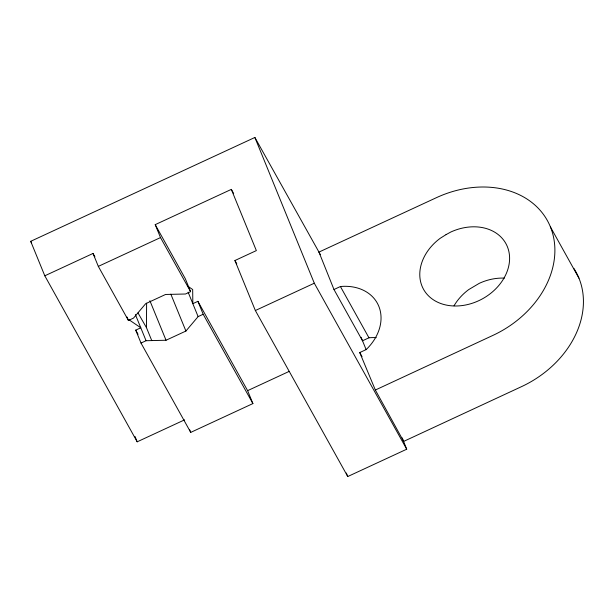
<?xml version="1.0" encoding="UTF-8"?>
<svg xmlns="http://www.w3.org/2000/svg" width="614" height="614" viewBox="0 0 614 614"><rect width="100%" height="100%" fill="white"/><g stroke="black" fill="none" stroke-linecap="round" stroke-linejoin="round"><path stroke-width="0.92" d="M151.758 340.586L146.47 327.653L146.608 303.186M141.005 343.065L146.071 340.716L166.041 340.248L185.919 331.046L198.115 316.609L203.18 314.261L252.899 403.582L190.724 432.394L141.005 343.065L135.717 330.132L140.79 327.784L128.357 319.326M320.331 254.572L318.958 252.085L333.978 289.509L340.409 286.523A47.339 37.155 -29.1 0 1 378.792 306.24A47.339 37.155 -29.1 0 1 366.182 349.573L359.75 352.551L375.346 390.028L492.75 335.474A94.594 74.233 -29.1 0 0 550.42 226.919A94.594 74.233 -29.1 0 0 436.654 197.562L318.958 252.085L254.871 137.467L30.7 241.317L44.799 275.801L137.191 441.811L184.576 419.861M44.799 275.801L93.036 253.452L94.894 256.782M93.036 253.452L98.324 266.384L128.418 320.462L133.491 318.113L145.687 303.677L165.565 294.467L185.528 294.006L190.601 291.65L160.507 237.58L155.219 224.647L231.332 189.381L233.658 193.556M98.324 266.384L160.507 237.58M402.224 437.912L406.706 449.218L347.747 476.533L255.355 310.531L234.916 260.528L256.353 250.596L231.332 189.381M252.899 403.582L247.619 390.65L197.9 301.328L192.827 303.677L192.681 289.524L188.014 286.354M255.355 310.531L314.307 283.215L406.706 449.218M247.619 390.65L289.133 371.416M376.259 337.654A47.339 37.155 -29.1 0 0 368.953 337.8L362.521 340.785L333.978 289.509M137.996 312.925L146.47 327.653M550.42 226.919L578.964 278.196M340.409 286.523L368.953 337.8M359.75 352.551L362.053 356.688M234.916 260.528L236.774 263.866M155.219 224.647L185.313 278.725L190.601 291.65M135.717 330.132L138.043 334.308M30.7 241.317L31.629 242.99M375.346 390.028L403.651 441.412L521.286 386.751A94.594 74.233 -29.1 0 0 573.821 268.349M361.101 337.309L366.151 349.665M254.871 137.467L314.307 283.215M346.311 473.026L347.747 476.533M197.9 301.328L203.18 314.261M188.13 292.18L198.115 316.609M170.845 294.16L185.919 331.046M149.893 300.737L166.041 340.248M189.665 429.808L190.724 432.394M135.364 314.522L146.071 340.716M127.014 317.008L128.418 320.462M135.026 436.5L137.191 441.811M454.03 305.787A47.101 36.963 -29.1 0 1 468.712 289.593L479.288 283.323A47.101 36.963 -29.1 0 1 504.401 278.119M446.056 234.625L440.177 238.316A47.101 36.97 -29.1 0 0 440.936 303.569A47.101 36.97 -29.1 0 0 509.275 263.068A47.101 36.97 -29.1 0 0 450.753 232.046L446.056 234.625"/></g></svg>
